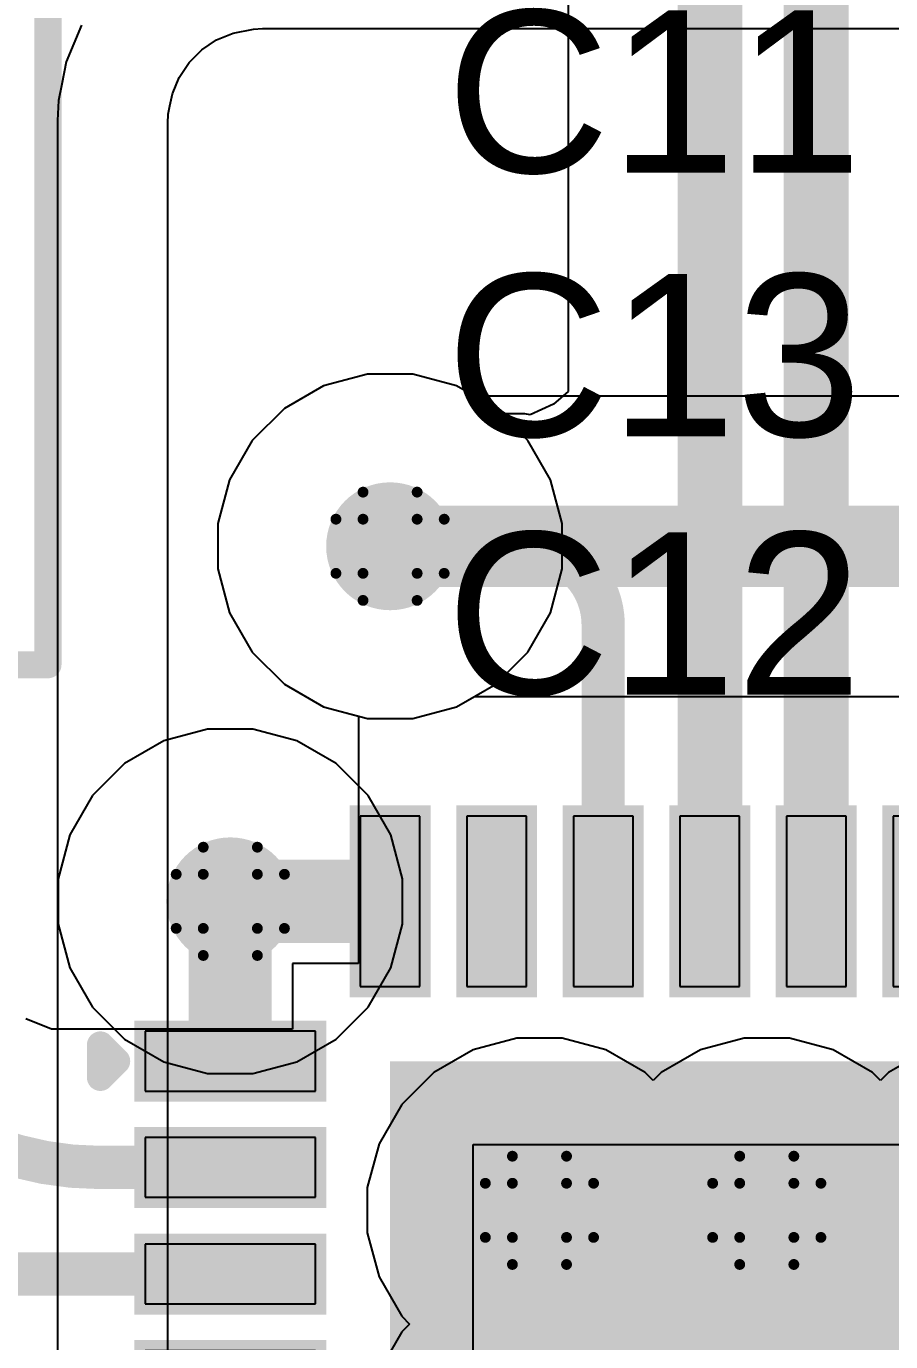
# Model space of a CAD drawing. Header units: inches. Extents: x -18 to 202, y -11 to 119.
# Drawn here: x 35.48 to 39.54, y 22.07 to 28.25 of the extents above; entities that cross this region are included whole.
import ezdxf

# ---------------------------------------------------------------- set-up
doc = ezdxf.new("R2010")
doc.units = ezdxf.units.IN
for name, color, linetype in [('Board Outline', 216, 'Continuous'), ('Bottom Layer', 5, 'Continuous'), ('Drill Drawing', 1, 'Continuous'), ('Ground', 16, 'Continuous'), ('Power', 76, 'Continuous'), ('Top Layer', 1, 'Continuous'), ('Top Overlay', 2, 'Continuous'), ('Top Paste', 8, 'Continuous'), ('Top Solder', 216, 'Continuous'), ('Via Holes', 16, 'Continuous')]:
    doc.layers.add(name, color=color, linetype=linetype)
doc.styles.add('Arial', font='', dxfattribs={"height": 0.2})
doc.styles.get('Arial').set_extended_font_data('Arial')

# ---------------------------------------------------------------- blocks, each defined once
blk = doc.blocks.new('QFN_32_EP_5_5__15')
at = {"layer": 'Top Layer'}
for points in [[(-1.6101, 2.8999), (-1.6101, 2.0999), (-1.8901, 2.0999), (-1.8901, 2.8999)], [(-1.1099, 2.8999), (-1.1099, 2.0999), (-1.3899, 2.0999), (-1.3899, 2.8999)], [(-0.6101, 2.8999), (-0.6101, 2.0999), (-0.8901, 2.0999), (-0.8901, 2.8999)], [(-0.1099, 2.8999), (-0.1099, 2.0999), (-0.3899, 2.0999), (-0.3899, 2.8999)], [(0.3899, 2.8999), (0.3899, 2.0999), (0.1099, 2.0999), (0.1099, 2.8999)], [(0.8901, 2.8999), (0.8901, 2.0999), (0.6101, 2.0999), (0.6101, 2.8999)], [(1.3899, 2.8999), (1.3899, 2.0999), (1.1099, 2.0999), (1.1099, 2.8999)], [(1.8901, 2.8999), (1.8901, 2.0999), (1.6101, 2.0999), (1.6101, 2.8999)], [(-2.0999, 1.8901), (-2.0999, 1.6101), (-2.8999, 1.6101), (-2.8999, 1.8901)], [(2.8999, 1.8885), (2.8999, 1.6085), (2.0999, 1.6085), (2.0999, 1.8885)], [(-1.7, -1.7), (-1.7, 1.7), (1.7, 1.7), (1.7, -1.7)], [(-2.0999, 1.3915), (-2.0999, 1.1115), (-2.8999, 1.1115), (-2.8999, 1.3915)], [(2.8999, 1.3884), (2.8999, 1.1084), (2.0999, 1.1084), (2.0999, 1.3884)], [(-2.0999, 0.8913), (-2.0999, 0.6113), (-2.8999, 0.6113), (-2.8999, 0.8913)], [(2.8999, 0.8885), (2.8999, 0.6085), (2.0999, 0.6085), (2.0999, 0.8885)], [(-2.0999, 0.3915), (-2.0999, 0.1115), (-2.8999, 0.1115), (-2.8999, 0.3915)], [(2.8999, 0.3884), (2.8999, 0.1084), (2.0999, 0.1084), (2.0999, 0.3884)], [(-2.0999, -0.1087), (-2.0999, -0.3887), (-2.8999, -0.3887), (-2.8999, -0.1087)], [(2.8999, -0.1115), (2.8999, -0.3915), (2.0999, -0.3915), (2.0999, -0.1115)], [(-2.0999, -0.6085), (-2.0999, -0.8885), (-2.8999, -0.8885), (-2.8999, -0.6085)], [(2.8999, -0.6116), (2.8999, -0.8916), (2.0999, -0.8916), (2.0999, -0.6116)], [(-2.0999, -1.1087), (-2.0999, -1.3887), (-2.8999, -1.3887), (-2.8999, -1.1087)], [(2.8999, -1.1115), (2.8999, -1.3915), (2.0999, -1.3915), (2.0999, -1.1115)], [(-2.0999, -1.6085), (-2.0999, -1.8885), (-2.8999, -1.8885), (-2.8999, -1.6085)], [(2.8999, -1.6116), (2.8999, -1.8916), (2.0999, -1.8916), (2.0999, -1.6116)], [(-1.608, -2.0999), (-1.608, -2.8999), (-1.888, -2.8999), (-1.888, -2.0999)], [(-1.1079, -2.0999), (-1.1079, -2.8999), (-1.3879, -2.8999), (-1.3879, -2.0999)], [(-0.608, -2.0999), (-0.608, -2.8999), (-0.888, -2.8999), (-0.888, -2.0999)], [(-0.1079, -2.0999), (-0.1079, -2.8999), (-0.3879, -2.8999), (-0.3879, -2.0999)], [(0.392, -2.0999), (0.392, -2.8999), (0.112, -2.8999), (0.112, -2.0999)], [(0.8921, -2.0999), (0.8921, -2.8999), (0.6121, -2.8999), (0.6121, -2.0999)], [(1.392, -2.0999), (1.392, -2.8999), (1.112, -2.8999), (1.112, -2.0999)], [(1.8921, -2.0999), (1.8921, -2.8999), (1.6121, -2.8999), (1.6121, -2.0999)]]:
    blk.add_hatch(color=1, dxfattribs=at).paths.add_polyline_path(points)
at = {"layer": 'Top Solder'}
for points in [[(-1.5601, 2.9499), (-1.5601, 2.0499), (-1.9401, 2.0499), (-1.9401, 2.9499)], [(-1.0599, 2.9499), (-1.0599, 2.0499), (-1.4399, 2.0499), (-1.4399, 2.9499)], [(-0.5601, 2.9499), (-0.5601, 2.0499), (-0.9401, 2.0499), (-0.9401, 2.9499)], [(-0.0599, 2.9499), (-0.0599, 2.0499), (-0.4399, 2.0499), (-0.4399, 2.9499)], [(0.4399, 2.9499), (0.4399, 2.0499), (0.0599, 2.0499), (0.0599, 2.9499)], [(0.9401, 2.9499), (0.9401, 2.0499), (0.5601, 2.0499), (0.5601, 2.9499)], [(1.4399, 2.9499), (1.4399, 2.0499), (1.0599, 2.0499), (1.0599, 2.9499)], [(1.9401, 2.9499), (1.9401, 2.0499), (1.5601, 2.0499), (1.5601, 2.9499)], [(-2.0499, 1.9401), (-2.0499, 1.5601), (-2.9499, 1.5601), (-2.9499, 1.9401)], [(2.9499, 1.9385), (2.9499, 1.5585), (2.0499, 1.5585), (2.0499, 1.9385)], [(-1.75, -1.75), (-1.75, 1.75), (1.75, 1.75), (1.75, -1.75)], [(-2.0499, 1.4415), (-2.0499, 1.0615), (-2.9499, 1.0615), (-2.9499, 1.4415)], [(2.9499, 1.4384), (2.9499, 1.0584), (2.0499, 1.0584), (2.0499, 1.4384)], [(-2.0499, 0.9413), (-2.0499, 0.5613), (-2.9499, 0.5613), (-2.9499, 0.9413)], [(2.9499, 0.9385), (2.9499, 0.5585), (2.0499, 0.5585), (2.0499, 0.9385)], [(-2.0499, 0.4415), (-2.0499, 0.0615), (-2.9499, 0.0615), (-2.9499, 0.4415)], [(2.9499, 0.4384), (2.9499, 0.0584), (2.0499, 0.0584), (2.0499, 0.4384)], [(-2.0499, -0.0587), (-2.0499, -0.4387), (-2.9499, -0.4387), (-2.9499, -0.0587)], [(2.9499, -0.0615), (2.9499, -0.4415), (2.0499, -0.4415), (2.0499, -0.0615)], [(-2.0499, -0.5585), (-2.0499, -0.9385), (-2.9499, -0.9385), (-2.9499, -0.5585)], [(2.9499, -0.5616), (2.9499, -0.9416), (2.0499, -0.9416), (2.0499, -0.5616)], [(-2.0499, -1.0587), (-2.0499, -1.4387), (-2.9499, -1.4387), (-2.9499, -1.0587)], [(2.9499, -1.0615), (2.9499, -1.4415), (2.0499, -1.4415), (2.0499, -1.0615)], [(-2.0499, -1.5585), (-2.0499, -1.9385), (-2.9499, -1.9385), (-2.9499, -1.5585)], [(2.9499, -1.5616), (2.9499, -1.9416), (2.0499, -1.9416), (2.0499, -1.5616)], [(-1.558, -2.0499), (-1.558, -2.9499), (-1.938, -2.9499), (-1.938, -2.0499)], [(-1.0579, -2.0499), (-1.0579, -2.9499), (-1.4379, -2.9499), (-1.4379, -2.0499)], [(-0.558, -2.0499), (-0.558, -2.9499), (-0.938, -2.9499), (-0.938, -2.0499)], [(-0.0579, -2.0499), (-0.0579, -2.9499), (-0.4379, -2.9499), (-0.4379, -2.0499)], [(0.442, -2.0499), (0.442, -2.9499), (0.062, -2.9499), (0.062, -2.0499)], [(0.9421, -2.0499), (0.9421, -2.9499), (0.5621, -2.9499), (0.5621, -2.0499)], [(1.442, -2.0499), (1.442, -2.9499), (1.062, -2.9499), (1.062, -2.0499)], [(1.9421, -2.0499), (1.9421, -2.9499), (1.5621, -2.9499), (1.5621, -2.0499)]]:
    blk.add_hatch(color=216, dxfattribs=at).paths.add_polyline_path(points)
at = {"layer": 'Top Overlay'}
for points in [[(-2.5999, 2.3499, 0.152, 0.152, 0), (-2.35, 2.5998, 0.152, 0.152, 0)], [(-2.35, 2.5998, 0.152, 0.152, 0), (-2.1, 2.5998, 0.152, 0.152, 0)], [(2.0975, 2.5994, 0.152, 0.152, 0), (2.5974, 2.5994, 0.152, 0.152, 0)], [(2.5974, 2.0995, 0.152, 0.152, 0), (2.5974, 2.5994, 0.152, 0.152, 0)], [(-2.5999, 2.1, 0.152, 0.152, 0), (-2.5999, 2.3499, 0.152, 0.152, 0)], [(-3.1095, 1.8263, 0.127, 0.127, 0), (-3.1095, 1.6739, 0.127, 0.127, 0)], [(-3.1095, 1.8263, 0.127, 0.127, 0), (-3.0333, 1.7501, 0.127, 0.127, 0)], [(-3.1095, 1.6739, 0.127, 0.127, 0), (-3.0333, 1.7501, 0.127, 0.127, 0)], [(-2.6024, -2.5981, 0.152, 0.152, 0), (-2.6024, -2.0982, 0.152, 0.152, 0)], [(2.5974, -2.6024, 0.152, 0.152, 0), (2.5974, -2.1025, 0.152, 0.152, 0)], [(-2.6024, -2.5981, 0.152, 0.152, 0), (-2.1025, -2.5981, 0.152, 0.152, 0)], [(2.0975, -2.6024, 0.152, 0.152, 0), (2.5974, -2.6024, 0.152, 0.152, 0)]]:
    blk.add_lwpolyline(points, format="xyseb", dxfattribs=at)
for points in [[(-2.388, 2.5998, 0.076, 0.076, 1), (-2.312, 2.5998, 0.076, 0.076, 1)], [(-2.388, 2.5998, 0.076, 0.076, 1), (-2.312, 2.5998, 0.076, 0.076, 1)], [(-2.138, 2.5998, 0.076, 0.076, 1), (-2.062, 2.5998, 0.076, 0.076, 1)], [(2.0595, 2.5994, 0.076, 0.076, 1), (2.1355, 2.5994, 0.076, 0.076, 1)], [(2.5594, 2.5994, 0.076, 0.076, 1), (2.6354, 2.5994, 0.076, 0.076, 1)], [(2.5594, 2.5994, 0.076, 0.076, 1), (2.6354, 2.5994, 0.076, 0.076, 1)], [(-2.6379, 2.3499, 0.076, 0.076, 1), (-2.5619, 2.3499, 0.076, 0.076, 1)], [(-2.6379, 2.3499, 0.076, 0.076, 1), (-2.5619, 2.3499, 0.076, 0.076, 1)], [(-2.6379, 2.1, 0.076, 0.076, 1), (-2.5619, 2.1, 0.076, 0.076, 1)], [(2.5594, 2.0995, 0.076, 0.076, 1), (2.6354, 2.0995, 0.076, 0.076, 1)], [(-3.1412, 1.8263, 0.0635, 0.0635, 1), (-3.0777, 1.8263, 0.0635, 0.0635, 1)], [(-3.1412, 1.8263, 0.0635, 0.0635, 1), (-3.0777, 1.8263, 0.0635, 0.0635, 1)], [(-3.065, 1.7501, 0.0635, 0.0635, 1), (-3.0015, 1.7501, 0.0635, 0.0635, 1)], [(-3.065, 1.7501, 0.0635, 0.0635, 1), (-3.0015, 1.7501, 0.0635, 0.0635, 1)], [(-3.1412, 1.6739, 0.0635, 0.0635, 1), (-3.0777, 1.6739, 0.0635, 0.0635, 1)], [(-3.1412, 1.6739, 0.0635, 0.0635, 1), (-3.0777, 1.6739, 0.0635, 0.0635, 1)], [(-2.6404, -2.0982, 0.076, 0.076, 1), (-2.5644, -2.0982, 0.076, 0.076, 1)], [(2.5594, -2.1025, 0.076, 0.076, 1), (2.6354, -2.1025, 0.076, 0.076, 1)], [(-2.6404, -2.5981, 0.076, 0.076, 1), (-2.5644, -2.5981, 0.076, 0.076, 1)], [(-2.6404, -2.5981, 0.076, 0.076, 1), (-2.5644, -2.5981, 0.076, 0.076, 1)], [(-2.1405, -2.5981, 0.076, 0.076, 1), (-2.0645, -2.5981, 0.076, 0.076, 1)], [(2.0595, -2.6024, 0.076, 0.076, 1), (2.1355, -2.6024, 0.076, 0.076, 1)], [(2.5594, -2.6024, 0.076, 0.076, 1), (2.6354, -2.6024, 0.076, 0.076, 1)], [(2.5594, -2.6024, 0.076, 0.076, 1), (2.6354, -2.6024, 0.076, 0.076, 1)]]:
    blk.add_lwpolyline(points, format="xyseb", close=True, dxfattribs=at)
at = {"layer": 'Top Paste'}
for p, q in [((-1.8901, 2.8999), (-1.8901, 2.0999)), ((-1.6101, 2.8999), (-1.8901, 2.8999)), ((-1.6101, 2.0999), (-1.6101, 2.8999)), ((-1.3899, 2.8999), (-1.3899, 2.0999)), ((-1.1099, 2.8999), (-1.3899, 2.8999)), ((-1.1099, 2.0999), (-1.1099, 2.8999)), ((-0.8901, 2.8999), (-0.8901, 2.0999)), ((-0.6101, 2.8999), (-0.8901, 2.8999)), ((-0.6101, 2.0999), (-0.6101, 2.8999)), ((-0.3899, 2.8999), (-0.3899, 2.0999)), ((-0.1099, 2.8999), (-0.3899, 2.8999)), ((-0.1099, 2.0999), (-0.1099, 2.8999)), ((0.1099, 2.8999), (0.1099, 2.0999)), ((0.3899, 2.8999), (0.1099, 2.8999)), ((0.3899, 2.0999), (0.3899, 2.8999)), ((0.6101, 2.8999), (0.6101, 2.0999)), ((0.8901, 2.8999), (0.6101, 2.8999)), ((0.8901, 2.0999), (0.8901, 2.8999)), ((1.1099, 2.8999), (1.1099, 2.0999)), ((1.3899, 2.8999), (1.1099, 2.8999)), ((1.3899, 2.0999), (1.3899, 2.8999)), ((1.6101, 2.8999), (1.6101, 2.0999)), ((1.8901, 2.8999), (1.6101, 2.8999)), ((1.8901, 2.0999), (1.8901, 2.8999)), ((-1.8901, 2.0999), (-1.6101, 2.0999)), ((-1.3899, 2.0999), (-1.1099, 2.0999)), ((-0.8901, 2.0999), (-0.6101, 2.0999)), ((-0.3899, 2.0999), (-0.1099, 2.0999)), ((0.1099, 2.0999), (0.3899, 2.0999)), ((0.6101, 2.0999), (0.8901, 2.0999)), ((1.1099, 2.0999), (1.3899, 2.0999)), ((1.6101, 2.0999), (1.8901, 2.0999)), ((-2.8999, 1.8901), (-2.8999, 1.6101)), ((-2.0999, 1.8901), (-2.8999, 1.8901)), ((-2.0999, 1.6101), (-2.0999, 1.8901)), ((2.8999, 1.8885), (2.0999, 1.8885)), ((2.0999, 1.8885), (2.0999, 1.6085)), ((2.8999, 1.6085), (2.8999, 1.8885)), ((-2.8999, 1.6101), (-2.0999, 1.6101)), ((2.0999, 1.6085), (2.8999, 1.6085)), ((-2.8999, 1.3915), (-2.8999, 1.1115)), ((-2.0999, 1.3915), (-2.8999, 1.3915)), ((-2.0999, 1.1115), (-2.0999, 1.3915)), ((-1.36, -1.36), (-1.36, 1.3599)), ((-1.36, 1.3599), (1.36, 1.3599)), ((1.36, 1.3599), (1.36, -1.36)), ((2.8999, 1.3884), (2.0999, 1.3884)), ((2.0999, 1.3884), (2.0999, 1.1084)), ((2.8999, 1.1084), (2.8999, 1.3884)), ((-2.8999, 1.1115), (-2.0999, 1.1115)), ((2.0999, 1.1084), (2.8999, 1.1084)), ((-2.8999, 0.8913), (-2.8999, 0.6113)), ((-2.0999, 0.8913), (-2.8999, 0.8913)), ((-2.0999, 0.6113), (-2.0999, 0.8913)), ((2.0999, 0.8885), (2.0999, 0.6085)), ((2.8999, 0.8885), (2.0999, 0.8885)), ((2.8999, 0.6085), (2.8999, 0.8885)), ((-2.8999, 0.6113), (-2.0999, 0.6113)), ((2.0999, 0.6085), (2.8999, 0.6085)), ((-2.8999, 0.3915), (-2.8999, 0.1115)), ((-2.0999, 0.3915), (-2.8999, 0.3915)), ((-2.0999, 0.1115), (-2.0999, 0.3915)), ((2.0999, 0.3884), (2.0999, 0.1084)), ((2.8999, 0.3884), (2.0999, 0.3884)), ((2.8999, 0.1084), (2.8999, 0.3884)), ((-2.8999, 0.1115), (-2.0999, 0.1115)), ((2.0999, 0.1084), (2.8999, 0.1084)), ((-2.8999, -0.1087), (-2.8999, -0.3887)), ((-2.0999, -0.1087), (-2.8999, -0.1087)), ((-2.0999, -0.3887), (-2.0999, -0.1087)), ((2.0999, -0.1115), (2.0999, -0.3915)), ((2.8999, -0.1115), (2.0999, -0.1115)), ((2.8999, -0.3915), (2.8999, -0.1115)), ((-2.8999, -0.3887), (-2.0999, -0.3887)), ((2.0999, -0.3915), (2.8999, -0.3915)), ((-2.8999, -0.6085), (-2.8999, -0.8885)), ((-2.0999, -0.6085), (-2.8999, -0.6085)), ((-2.0999, -0.8885), (-2.0999, -0.6085)), ((2.0999, -0.6116), (2.0999, -0.8916)), ((2.8999, -0.6116), (2.0999, -0.6116)), ((2.8999, -0.8916), (2.8999, -0.6116)), ((-2.8999, -0.8885), (-2.0999, -0.8885)), ((2.0999, -0.8916), (2.8999, -0.8916)), ((-2.0999, -1.1087), (-2.8999, -1.1087)), ((-2.8999, -1.1087), (-2.8999, -1.3887)), ((-2.0999, -1.3887), (-2.0999, -1.1087)), ((2.0999, -1.1115), (2.0999, -1.3915)), ((2.8999, -1.1115), (2.0999, -1.1115)), ((2.8999, -1.3915), (2.8999, -1.1115)), ((-2.8999, -1.3887), (-2.0999, -1.3887)), ((1.36, -1.36), (-1.36, -1.36)), ((2.0999, -1.3915), (2.8999, -1.3915)), ((-2.0999, -1.6085), (-2.8999, -1.6085)), ((-2.8999, -1.6085), (-2.8999, -1.8885)), ((-2.0999, -1.8885), (-2.0999, -1.6085)), ((2.0999, -1.6116), (2.0999, -1.8916)), ((2.8999, -1.6116), (2.0999, -1.6116)), ((2.8999, -1.8916), (2.8999, -1.6116)), ((-2.8999, -1.8885), (-2.0999, -1.8885)), ((2.0999, -1.8916), (2.8999, -1.8916)), ((-1.608, -2.0999), (-1.888, -2.0999)), ((-1.888, -2.0999), (-1.888, -2.8999)), ((-1.608, -2.8999), (-1.608, -2.0999)), ((-1.1079, -2.0999), (-1.3879, -2.0999)), ((-1.3879, -2.0999), (-1.3879, -2.8999)), ((-1.1079, -2.8999), (-1.1079, -2.0999)), ((-0.608, -2.0999), (-0.888, -2.0999)), ((-0.888, -2.0999), (-0.888, -2.8999)), ((-0.608, -2.8999), (-0.608, -2.0999)), ((-0.1079, -2.0999), (-0.3879, -2.0999)), ((-0.3879, -2.0999), (-0.3879, -2.8999)), ((-0.1079, -2.8999), (-0.1079, -2.0999)), ((0.392, -2.0999), (0.112, -2.0999)), ((0.112, -2.0999), (0.112, -2.8999)), ((0.392, -2.8999), (0.392, -2.0999)), ((0.8921, -2.0999), (0.6121, -2.0999)), ((0.6121, -2.0999), (0.6121, -2.8999)), ((0.8921, -2.8999), (0.8921, -2.0999)), ((1.392, -2.0999), (1.112, -2.0999)), ((1.112, -2.0999), (1.112, -2.8999)), ((1.392, -2.8999), (1.392, -2.0999)), ((1.8921, -2.0999), (1.6121, -2.0999)), ((1.6121, -2.0999), (1.6121, -2.8999)), ((1.8921, -2.8999), (1.8921, -2.0999)), ((-1.888, -2.8999), (-1.608, -2.8999)), ((-1.3879, -2.8999), (-1.1079, -2.8999)), ((-0.888, -2.8999), (-0.608, -2.8999)), ((-0.3879, -2.8999), (-0.1079, -2.8999)), ((0.112, -2.8999), (0.392, -2.8999)), ((0.6121, -2.8999), (0.8921, -2.8999)), ((1.112, -2.8999), (1.392, -2.8999)), ((1.6121, -2.8999), (1.8921, -2.8999))]:
    blk.add_line(p, q, dxfattribs=at)

msp = doc.modelspace()

# ---------------------------------------------------------------- hatches: boundary and pattern name
at = {"layer": 'Bottom Layer'}
h = msp.add_hatch(color=5, dxfattribs=at)
edge = h.paths.add_edge_path()
edge.add_arc((37.1881, 25.8064), 0.3, 0, 360)
h = msp.add_hatch(color=5, dxfattribs=at)
edge = h.paths.add_edge_path()
edge.add_arc((36.4383, 24.1407), 0.3, 0, 360)
h = msp.add_hatch(color=5, dxfattribs=at)
edge = h.paths.add_edge_path()
edge.add_arc((37.8891, 22.6911), 0.3, 0, 360)
h = msp.add_hatch(color=5, dxfattribs=at)
edge = h.paths.add_edge_path()
edge.add_arc((38.9559, 22.6911), 0.3, 0, 360)
at = {"layer": 'Ground'}
h = msp.add_hatch(color=16, dxfattribs=at)
edge = h.paths.add_edge_path()
edge.add_arc((37.1881, 25.8064), 0.3, 0, 360)
h = msp.add_hatch(color=16, dxfattribs=at)
edge = h.paths.add_edge_path()
edge.add_arc((36.4383, 24.1407), 0.3, 0, 360)
h = msp.add_hatch(color=16, dxfattribs=at)
edge = h.paths.add_edge_path()
edge.add_arc((37.8891, 22.6911), 0.3, 0, 360)
h = msp.add_hatch(color=16, dxfattribs=at)
edge = h.paths.add_edge_path()
edge.add_arc((38.9559, 22.6911), 0.3, 0, 360)
at = {"layer": 'Power'}
h = msp.add_hatch(color=76, dxfattribs=at)
edge = h.paths.add_edge_path()
edge.add_arc((37.1881, 25.8064), 0.3, 0, 360)
h = msp.add_hatch(color=76, dxfattribs=at)
edge = h.paths.add_edge_path()
edge.add_arc((36.4383, 24.1407), 0.3, 0, 360)
h = msp.add_hatch(color=76, dxfattribs=at)
edge = h.paths.add_edge_path()
edge.add_arc((37.8891, 22.6911), 0.3, 0, 360)
h = msp.add_hatch(color=76, dxfattribs=at)
edge = h.paths.add_edge_path()
edge.add_arc((38.9559, 22.6911), 0.3, 0, 360)
at = {"layer": 'Top Layer'}
h = msp.add_hatch(color=1, dxfattribs=at)
edge = h.paths.add_edge_path()
edge.add_arc((37.1881, 25.8064), 0.3, 0, 360)
h = msp.add_hatch(color=1, dxfattribs=at)
edge = h.paths.add_edge_path()
edge.add_arc((36.4383, 24.1407), 0.3, 0, 360)
h = msp.add_hatch(color=1, dxfattribs=at)
edge = h.paths.add_edge_path()
edge.add_arc((37.8891, 22.6911), 0.3, 0, 360)
h = msp.add_hatch(color=1, dxfattribs=at)
edge = h.paths.add_edge_path()
edge.add_arc((38.9559, 22.6911), 0.3, 0, 360)
at = {"layer": 'Via Holes'}
h = msp.add_hatch(color=7, dxfattribs=at)
edge = h.paths.add_edge_path()
edge.add_arc((37.1881, 25.8064), 0.15, 0, 360)
h = msp.add_hatch(color=7, dxfattribs=at)
edge = h.paths.add_edge_path()
edge.add_arc((36.4383, 24.1407), 0.15, 0, 360)
h = msp.add_hatch(color=7, dxfattribs=at)
edge = h.paths.add_edge_path()
edge.add_arc((37.8891, 22.6911), 0.15, 0, 360)
h = msp.add_hatch(color=7, dxfattribs=at)
edge = h.paths.add_edge_path()
edge.add_arc((38.9559, 22.6911), 0.15, 0, 360)

# ---------------------------------------------------------------- linework, layer by layer
at = {"layer": 'Board Outline'}
msp.add_lwpolyline([(44.2299, 62.3099, 0.254, 0.254, -3.535496), (7.5647, 62.2891, 0.254, 0.254, 0)], format="xyseb", dxfattribs=at)
at = {"layer": 'Bottom Layer'}
for p, q in [((37.0818, 26.6144), (36.8763, 26.5593)), ((37.2945, 26.6144), (37.0818, 26.6144)), ((37.5, 26.5593), (37.2945, 26.6144)), ((36.8763, 26.5593), (36.692, 26.453)), ((37.6843, 26.453), (37.5, 26.5593)), ((36.692, 26.453), (36.5416, 26.3025)), ((37.8347, 26.3025), (37.6843, 26.453)), ((36.5416, 26.3025), (36.4352, 26.1183)), ((37.9411, 26.1183), (37.8347, 26.3025)), ((36.4352, 26.1183), (36.3801, 25.9128)), ((37.9961, 25.9128), (37.9411, 26.1183)), ((36.3801, 25.9128), (36.3801, 25.7)), ((37.9961, 25.7), (37.9961, 25.9128)), ((36.3801, 25.7), (36.4352, 25.4945)), ((37.9411, 25.4945), (37.9961, 25.7)), ((36.4352, 25.4945), (36.5416, 25.3103)), ((37.8347, 25.3103), (37.9411, 25.4945)), ((36.5416, 25.3103), (36.692, 25.1598)), ((37.6843, 25.1598), (37.8347, 25.3103)), ((36.692, 25.1598), (36.8763, 25.0535)), ((37.5, 25.0535), (37.6843, 25.1598)), ((36.8763, 25.0535), (37.0818, 24.9984)), ((37.0818, 24.9984), (37.2945, 24.9984)), ((37.2945, 24.9984), (37.5, 25.0535)), ((36.332, 24.9487), (36.1265, 24.8936)), ((36.5447, 24.9487), (36.332, 24.9487)), ((36.7502, 24.8936), (36.5447, 24.9487)), ((36.1265, 24.8936), (35.9422, 24.7872)), ((36.9345, 24.7872), (36.7502, 24.8936)), ((35.9422, 24.7872), (35.7918, 24.6368)), ((37.0849, 24.6368), (36.9345, 24.7872)), ((35.7918, 24.6368), (35.6854, 24.4525)), ((37.1913, 24.4525), (37.0849, 24.6368)), ((35.6854, 24.4525), (35.6303, 24.247)), ((37.2463, 24.247), (37.1913, 24.4525)), ((35.6303, 24.247), (35.6303, 24.0343)), ((37.2463, 24.0343), (37.2463, 24.247)), ((35.6303, 24.0343), (35.6854, 23.8288)), ((37.1913, 23.8288), (37.2463, 24.0343)), ((35.6854, 23.8288), (35.7918, 23.6445)), ((37.0849, 23.6445), (37.1913, 23.8288)), ((35.7918, 23.6445), (35.9422, 23.4941)), ((36.9345, 23.4941), (37.0849, 23.6445)), ((35.9422, 23.4941), (36.1265, 23.3877)), ((36.7502, 23.3877), (36.9345, 23.4941)), ((36.1265, 23.3877), (36.332, 23.3327)), ((36.5447, 23.3327), (36.7502, 23.3877)), ((36.332, 23.3327), (36.5447, 23.3327))]:
    msp.add_line(p, q, dxfattribs=at)
at = {"layer": 'Drill Drawing'}
for points in [[(37.0611, 25.9334, 0.0508, 0.0508, 0), (37.0611, 26.0604, 0.0508, 0.0508, 0)], [(37.0611, 26.0604, 0.0508, 0.0508, 0), (37.3151, 26.0604, 0.0508, 0.0508, 0)], [(37.3151, 25.9334, 0.0508, 0.0508, 0), (37.3151, 26.0604, 0.0508, 0.0508, 0)], [(36.9341, 25.6794, 0.0508, 0.0508, 0), (36.9341, 25.9334, 0.0508, 0.0508, 0)], [(36.9341, 25.9334, 0.0508, 0.0508, 0), (37.0611, 25.9334, 0.0508, 0.0508, 0)], [(37.3151, 25.9334, 0.0508, 0.0508, 0), (37.4421, 25.9334, 0.0508, 0.0508, 0)], [(37.4421, 25.6794, 0.0508, 0.0508, 0), (37.4421, 25.9334, 0.0508, 0.0508, 0)], [(36.9341, 25.6794, 0.0508, 0.0508, 0), (37.0611, 25.6794, 0.0508, 0.0508, 0)], [(37.0611, 25.5524, 0.0508, 0.0508, 0), (37.0611, 25.6794, 0.0508, 0.0508, 0)], [(37.3151, 25.6794, 0.0508, 0.0508, 0), (37.4421, 25.6794, 0.0508, 0.0508, 0)], [(37.3151, 25.5524, 0.0508, 0.0508, 0), (37.3151, 25.6794, 0.0508, 0.0508, 0)], [(37.0611, 25.5524, 0.0508, 0.0508, 0), (37.3151, 25.5524, 0.0508, 0.0508, 0)], [(36.3113, 24.2677, 0.0508, 0.0508, 0), (36.3113, 24.3947, 0.0508, 0.0508, 0)], [(36.3113, 24.3947, 0.0508, 0.0508, 0), (36.5653, 24.3947, 0.0508, 0.0508, 0)], [(36.5653, 24.2677, 0.0508, 0.0508, 0), (36.5653, 24.3947, 0.0508, 0.0508, 0)], [(36.1843, 24.0137, 0.0508, 0.0508, 0), (36.1843, 24.2677, 0.0508, 0.0508, 0)], [(36.1843, 24.2677, 0.0508, 0.0508, 0), (36.3113, 24.2677, 0.0508, 0.0508, 0)], [(36.5653, 24.2677, 0.0508, 0.0508, 0), (36.6923, 24.2677, 0.0508, 0.0508, 0)], [(36.6923, 24.0137, 0.0508, 0.0508, 0), (36.6923, 24.2677, 0.0508, 0.0508, 0)], [(36.1843, 24.0137, 0.0508, 0.0508, 0), (36.3113, 24.0137, 0.0508, 0.0508, 0)], [(36.3113, 23.8867, 0.0508, 0.0508, 0), (36.3113, 24.0137, 0.0508, 0.0508, 0)], [(36.5653, 24.0137, 0.0508, 0.0508, 0), (36.6923, 24.0137, 0.0508, 0.0508, 0)], [(36.5653, 23.8867, 0.0508, 0.0508, 0), (36.5653, 24.0137, 0.0508, 0.0508, 0)], [(36.3113, 23.8867, 0.0508, 0.0508, 0), (36.5653, 23.8867, 0.0508, 0.0508, 0)], [(37.7621, 22.8181, 0.0508, 0.0508, 0), (37.7621, 22.9451, 0.0508, 0.0508, 0)], [(37.7621, 22.9451, 0.0508, 0.0508, 0), (38.0161, 22.9451, 0.0508, 0.0508, 0)], [(38.0161, 22.8181, 0.0508, 0.0508, 0), (38.0161, 22.9451, 0.0508, 0.0508, 0)], [(38.8289, 22.8181, 0.0508, 0.0508, 0), (38.8289, 22.9451, 0.0508, 0.0508, 0)], [(38.8289, 22.9451, 0.0508, 0.0508, 0), (39.0829, 22.9451, 0.0508, 0.0508, 0)], [(39.0829, 22.8181, 0.0508, 0.0508, 0), (39.0829, 22.9451, 0.0508, 0.0508, 0)], [(37.6351, 22.5641, 0.0508, 0.0508, 0), (37.6351, 22.8181, 0.0508, 0.0508, 0)], [(37.6351, 22.8181, 0.0508, 0.0508, 0), (37.7621, 22.8181, 0.0508, 0.0508, 0)], [(38.0161, 22.8181, 0.0508, 0.0508, 0), (38.1431, 22.8181, 0.0508, 0.0508, 0)], [(38.1431, 22.5641, 0.0508, 0.0508, 0), (38.1431, 22.8181, 0.0508, 0.0508, 0)], [(38.7019, 22.5641, 0.0508, 0.0508, 0), (38.7019, 22.8181, 0.0508, 0.0508, 0)], [(38.7019, 22.8181, 0.0508, 0.0508, 0), (38.8289, 22.8181, 0.0508, 0.0508, 0)], [(39.0829, 22.8181, 0.0508, 0.0508, 0), (39.2099, 22.8181, 0.0508, 0.0508, 0)], [(39.2099, 22.5641, 0.0508, 0.0508, 0), (39.2099, 22.8181, 0.0508, 0.0508, 0)], [(37.6351, 22.5641, 0.0508, 0.0508, 0), (37.7621, 22.5641, 0.0508, 0.0508, 0)], [(37.7621, 22.4371, 0.0508, 0.0508, 0), (37.7621, 22.5641, 0.0508, 0.0508, 0)], [(38.0161, 22.5641, 0.0508, 0.0508, 0), (38.1431, 22.5641, 0.0508, 0.0508, 0)], [(38.0161, 22.4371, 0.0508, 0.0508, 0), (38.0161, 22.5641, 0.0508, 0.0508, 0)], [(38.7019, 22.5641, 0.0508, 0.0508, 0), (38.8289, 22.5641, 0.0508, 0.0508, 0)], [(38.8289, 22.4371, 0.0508, 0.0508, 0), (38.8289, 22.5641, 0.0508, 0.0508, 0)], [(39.0829, 22.5641, 0.0508, 0.0508, 0), (39.2099, 22.5641, 0.0508, 0.0508, 0)], [(39.0829, 22.4371, 0.0508, 0.0508, 0), (39.0829, 22.5641, 0.0508, 0.0508, 0)], [(37.7621, 22.4371, 0.0508, 0.0508, 0), (38.0161, 22.4371, 0.0508, 0.0508, 0)], [(38.8289, 22.4371, 0.0508, 0.0508, 0), (39.0829, 22.4371, 0.0508, 0.0508, 0)]]:
    msp.add_lwpolyline(points, format="xyseb", dxfattribs=at)
for points in [[(37.0484, 26.0604, 0.0254, 0.0254, 1), (37.0738, 26.0604, 0.0254, 0.0254, 1)], [(37.0484, 26.0604, 0.0254, 0.0254, 1), (37.0738, 26.0604, 0.0254, 0.0254, 1)], [(37.3024, 26.0604, 0.0254, 0.0254, 1), (37.3278, 26.0604, 0.0254, 0.0254, 1)], [(37.3024, 26.0604, 0.0254, 0.0254, 1), (37.3278, 26.0604, 0.0254, 0.0254, 1)], [(36.9214, 25.9334, 0.0254, 0.0254, 1), (36.9468, 25.9334, 0.0254, 0.0254, 1)], [(36.9214, 25.9334, 0.0254, 0.0254, 1), (36.9468, 25.9334, 0.0254, 0.0254, 1)], [(37.0484, 25.9334, 0.0254, 0.0254, 1), (37.0738, 25.9334, 0.0254, 0.0254, 1)], [(37.0484, 25.9334, 0.0254, 0.0254, 1), (37.0738, 25.9334, 0.0254, 0.0254, 1)], [(37.3024, 25.9334, 0.0254, 0.0254, 1), (37.3278, 25.9334, 0.0254, 0.0254, 1)], [(37.3024, 25.9334, 0.0254, 0.0254, 1), (37.3278, 25.9334, 0.0254, 0.0254, 1)], [(37.4294, 25.9334, 0.0254, 0.0254, 1), (37.4548, 25.9334, 0.0254, 0.0254, 1)], [(37.4294, 25.9334, 0.0254, 0.0254, 1), (37.4548, 25.9334, 0.0254, 0.0254, 1)], [(36.9214, 25.6794, 0.0254, 0.0254, 1), (36.9468, 25.6794, 0.0254, 0.0254, 1)], [(36.9214, 25.6794, 0.0254, 0.0254, 1), (36.9468, 25.6794, 0.0254, 0.0254, 1)], [(37.0484, 25.6794, 0.0254, 0.0254, 1), (37.0738, 25.6794, 0.0254, 0.0254, 1)], [(37.0484, 25.6794, 0.0254, 0.0254, 1), (37.0738, 25.6794, 0.0254, 0.0254, 1)], [(37.3024, 25.6794, 0.0254, 0.0254, 1), (37.3278, 25.6794, 0.0254, 0.0254, 1)], [(37.3024, 25.6794, 0.0254, 0.0254, 1), (37.3278, 25.6794, 0.0254, 0.0254, 1)], [(37.4294, 25.6794, 0.0254, 0.0254, 1), (37.4548, 25.6794, 0.0254, 0.0254, 1)], [(37.4294, 25.6794, 0.0254, 0.0254, 1), (37.4548, 25.6794, 0.0254, 0.0254, 1)], [(37.0484, 25.5524, 0.0254, 0.0254, 1), (37.0738, 25.5524, 0.0254, 0.0254, 1)], [(37.0484, 25.5524, 0.0254, 0.0254, 1), (37.0738, 25.5524, 0.0254, 0.0254, 1)], [(37.3024, 25.5524, 0.0254, 0.0254, 1), (37.3278, 25.5524, 0.0254, 0.0254, 1)], [(37.3024, 25.5524, 0.0254, 0.0254, 1), (37.3278, 25.5524, 0.0254, 0.0254, 1)], [(36.2986, 24.3947, 0.0254, 0.0254, 1), (36.324, 24.3947, 0.0254, 0.0254, 1)], [(36.2986, 24.3947, 0.0254, 0.0254, 1), (36.324, 24.3947, 0.0254, 0.0254, 1)], [(36.5526, 24.3947, 0.0254, 0.0254, 1), (36.578, 24.3947, 0.0254, 0.0254, 1)], [(36.5526, 24.3947, 0.0254, 0.0254, 1), (36.578, 24.3947, 0.0254, 0.0254, 1)], [(36.1716, 24.2677, 0.0254, 0.0254, 1), (36.197, 24.2677, 0.0254, 0.0254, 1)], [(36.1716, 24.2677, 0.0254, 0.0254, 1), (36.197, 24.2677, 0.0254, 0.0254, 1)], [(36.2986, 24.2677, 0.0254, 0.0254, 1), (36.324, 24.2677, 0.0254, 0.0254, 1)], [(36.2986, 24.2677, 0.0254, 0.0254, 1), (36.324, 24.2677, 0.0254, 0.0254, 1)], [(36.5526, 24.2677, 0.0254, 0.0254, 1), (36.578, 24.2677, 0.0254, 0.0254, 1)], [(36.5526, 24.2677, 0.0254, 0.0254, 1), (36.578, 24.2677, 0.0254, 0.0254, 1)], [(36.6796, 24.2677, 0.0254, 0.0254, 1), (36.705, 24.2677, 0.0254, 0.0254, 1)], [(36.6796, 24.2677, 0.0254, 0.0254, 1), (36.705, 24.2677, 0.0254, 0.0254, 1)], [(36.1716, 24.0137, 0.0254, 0.0254, 1), (36.197, 24.0137, 0.0254, 0.0254, 1)], [(36.1716, 24.0137, 0.0254, 0.0254, 1), (36.197, 24.0137, 0.0254, 0.0254, 1)], [(36.2986, 24.0137, 0.0254, 0.0254, 1), (36.324, 24.0137, 0.0254, 0.0254, 1)], [(36.2986, 24.0137, 0.0254, 0.0254, 1), (36.324, 24.0137, 0.0254, 0.0254, 1)], [(36.5526, 24.0137, 0.0254, 0.0254, 1), (36.578, 24.0137, 0.0254, 0.0254, 1)], [(36.5526, 24.0137, 0.0254, 0.0254, 1), (36.578, 24.0137, 0.0254, 0.0254, 1)], [(36.6796, 24.0137, 0.0254, 0.0254, 1), (36.705, 24.0137, 0.0254, 0.0254, 1)], [(36.6796, 24.0137, 0.0254, 0.0254, 1), (36.705, 24.0137, 0.0254, 0.0254, 1)], [(36.2986, 23.8867, 0.0254, 0.0254, 1), (36.324, 23.8867, 0.0254, 0.0254, 1)], [(36.2986, 23.8867, 0.0254, 0.0254, 1), (36.324, 23.8867, 0.0254, 0.0254, 1)], [(36.5526, 23.8867, 0.0254, 0.0254, 1), (36.578, 23.8867, 0.0254, 0.0254, 1)], [(36.5526, 23.8867, 0.0254, 0.0254, 1), (36.578, 23.8867, 0.0254, 0.0254, 1)], [(37.7494, 22.9451, 0.0254, 0.0254, 1), (37.7748, 22.9451, 0.0254, 0.0254, 1)], [(37.7494, 22.9451, 0.0254, 0.0254, 1), (37.7748, 22.9451, 0.0254, 0.0254, 1)], [(38.0034, 22.9451, 0.0254, 0.0254, 1), (38.0288, 22.9451, 0.0254, 0.0254, 1)], [(38.0034, 22.9451, 0.0254, 0.0254, 1), (38.0288, 22.9451, 0.0254, 0.0254, 1)], [(38.8162, 22.9451, 0.0254, 0.0254, 1), (38.8416, 22.9451, 0.0254, 0.0254, 1)], [(38.8162, 22.9451, 0.0254, 0.0254, 1), (38.8416, 22.9451, 0.0254, 0.0254, 1)], [(39.0702, 22.9451, 0.0254, 0.0254, 1), (39.0956, 22.9451, 0.0254, 0.0254, 1)], [(39.0702, 22.9451, 0.0254, 0.0254, 1), (39.0956, 22.9451, 0.0254, 0.0254, 1)], [(37.6224, 22.8181, 0.0254, 0.0254, 1), (37.6478, 22.8181, 0.0254, 0.0254, 1)], [(37.6224, 22.8181, 0.0254, 0.0254, 1), (37.6478, 22.8181, 0.0254, 0.0254, 1)], [(37.7494, 22.8181, 0.0254, 0.0254, 1), (37.7748, 22.8181, 0.0254, 0.0254, 1)], [(37.7494, 22.8181, 0.0254, 0.0254, 1), (37.7748, 22.8181, 0.0254, 0.0254, 1)], [(38.0034, 22.8181, 0.0254, 0.0254, 1), (38.0288, 22.8181, 0.0254, 0.0254, 1)], [(38.0034, 22.8181, 0.0254, 0.0254, 1), (38.0288, 22.8181, 0.0254, 0.0254, 1)], [(38.1304, 22.8181, 0.0254, 0.0254, 1), (38.1558, 22.8181, 0.0254, 0.0254, 1)], [(38.1304, 22.8181, 0.0254, 0.0254, 1), (38.1558, 22.8181, 0.0254, 0.0254, 1)], [(38.6892, 22.8181, 0.0254, 0.0254, 1), (38.7146, 22.8181, 0.0254, 0.0254, 1)], [(38.6892, 22.8181, 0.0254, 0.0254, 1), (38.7146, 22.8181, 0.0254, 0.0254, 1)], [(38.8162, 22.8181, 0.0254, 0.0254, 1), (38.8416, 22.8181, 0.0254, 0.0254, 1)], [(38.8162, 22.8181, 0.0254, 0.0254, 1), (38.8416, 22.8181, 0.0254, 0.0254, 1)], [(39.0702, 22.8181, 0.0254, 0.0254, 1), (39.0956, 22.8181, 0.0254, 0.0254, 1)], [(39.0702, 22.8181, 0.0254, 0.0254, 1), (39.0956, 22.8181, 0.0254, 0.0254, 1)], [(39.1972, 22.8181, 0.0254, 0.0254, 1), (39.2226, 22.8181, 0.0254, 0.0254, 1)], [(39.1972, 22.8181, 0.0254, 0.0254, 1), (39.2226, 22.8181, 0.0254, 0.0254, 1)], [(37.6224, 22.5641, 0.0254, 0.0254, 1), (37.6478, 22.5641, 0.0254, 0.0254, 1)], [(37.6224, 22.5641, 0.0254, 0.0254, 1), (37.6478, 22.5641, 0.0254, 0.0254, 1)], [(37.7494, 22.5641, 0.0254, 0.0254, 1), (37.7748, 22.5641, 0.0254, 0.0254, 1)], [(37.7494, 22.5641, 0.0254, 0.0254, 1), (37.7748, 22.5641, 0.0254, 0.0254, 1)], [(38.0034, 22.5641, 0.0254, 0.0254, 1), (38.0288, 22.5641, 0.0254, 0.0254, 1)], [(38.0034, 22.5641, 0.0254, 0.0254, 1), (38.0288, 22.5641, 0.0254, 0.0254, 1)], [(38.1304, 22.5641, 0.0254, 0.0254, 1), (38.1558, 22.5641, 0.0254, 0.0254, 1)], [(38.1304, 22.5641, 0.0254, 0.0254, 1), (38.1558, 22.5641, 0.0254, 0.0254, 1)], [(38.6892, 22.5641, 0.0254, 0.0254, 1), (38.7146, 22.5641, 0.0254, 0.0254, 1)], [(38.6892, 22.5641, 0.0254, 0.0254, 1), (38.7146, 22.5641, 0.0254, 0.0254, 1)], [(38.8162, 22.5641, 0.0254, 0.0254, 1), (38.8416, 22.5641, 0.0254, 0.0254, 1)], [(38.8162, 22.5641, 0.0254, 0.0254, 1), (38.8416, 22.5641, 0.0254, 0.0254, 1)], [(39.0702, 22.5641, 0.0254, 0.0254, 1), (39.0956, 22.5641, 0.0254, 0.0254, 1)], [(39.0702, 22.5641, 0.0254, 0.0254, 1), (39.0956, 22.5641, 0.0254, 0.0254, 1)], [(39.1972, 22.5641, 0.0254, 0.0254, 1), (39.2226, 22.5641, 0.0254, 0.0254, 1)], [(39.1972, 22.5641, 0.0254, 0.0254, 1), (39.2226, 22.5641, 0.0254, 0.0254, 1)], [(37.7494, 22.4371, 0.0254, 0.0254, 1), (37.7748, 22.4371, 0.0254, 0.0254, 1)], [(37.7494, 22.4371, 0.0254, 0.0254, 1), (37.7748, 22.4371, 0.0254, 0.0254, 1)], [(38.0034, 22.4371, 0.0254, 0.0254, 1), (38.0288, 22.4371, 0.0254, 0.0254, 1)], [(38.0034, 22.4371, 0.0254, 0.0254, 1), (38.0288, 22.4371, 0.0254, 0.0254, 1)], [(38.8162, 22.4371, 0.0254, 0.0254, 1), (38.8416, 22.4371, 0.0254, 0.0254, 1)], [(38.8162, 22.4371, 0.0254, 0.0254, 1), (38.8416, 22.4371, 0.0254, 0.0254, 1)], [(39.0702, 22.4371, 0.0254, 0.0254, 1), (39.0956, 22.4371, 0.0254, 0.0254, 1)], [(39.0702, 22.4371, 0.0254, 0.0254, 1), (39.0956, 22.4371, 0.0254, 0.0254, 1)]]:
    msp.add_lwpolyline(points, format="xyseb", close=True, dxfattribs=at)
at = {"layer": 'Ground'}
for p, q in [((37.0818, 26.6144), (36.8763, 26.5593)), ((37.2945, 26.6144), (37.0818, 26.6144)), ((37.5, 26.5593), (37.2945, 26.6144)), ((36.8763, 26.5593), (36.692, 26.453)), ((37.6843, 26.453), (37.5, 26.5593)), ((36.692, 26.453), (36.5416, 26.3025)), ((37.8347, 26.3025), (37.6843, 26.453)), ((36.5416, 26.3025), (36.4352, 26.1183)), ((37.9411, 26.1183), (37.8347, 26.3025)), ((36.4352, 26.1183), (36.3801, 25.9128)), ((37.9961, 25.9128), (37.9411, 26.1183)), ((36.3801, 25.9128), (36.3801, 25.7)), ((37.9961, 25.7), (37.9961, 25.9128)), ((36.3801, 25.7), (36.4352, 25.4945)), ((37.9411, 25.4945), (37.9961, 25.7)), ((36.4352, 25.4945), (36.5416, 25.3103)), ((37.8347, 25.3103), (37.9411, 25.4945)), ((36.5416, 25.3103), (36.692, 25.1598)), ((37.6843, 25.1598), (37.8347, 25.3103)), ((36.692, 25.1598), (36.8763, 25.0535)), ((37.5, 25.0535), (37.6843, 25.1598)), ((36.8763, 25.0535), (37.0818, 24.9984)), ((37.0818, 24.9984), (37.2945, 24.9984)), ((37.2945, 24.9984), (37.5, 25.0535)), ((36.332, 24.9487), (36.1265, 24.8936)), ((36.5447, 24.9487), (36.332, 24.9487)), ((36.7502, 24.8936), (36.5447, 24.9487)), ((36.1265, 24.8936), (35.9422, 24.7872)), ((36.9345, 24.7872), (36.7502, 24.8936)), ((35.9422, 24.7872), (35.7918, 24.6368)), ((37.0849, 24.6368), (36.9345, 24.7872)), ((35.7918, 24.6368), (35.6854, 24.4525)), ((37.1913, 24.4525), (37.0849, 24.6368)), ((35.6854, 24.4525), (35.6303, 24.247)), ((37.2463, 24.247), (37.1913, 24.4525)), ((35.6303, 24.247), (35.6303, 24.0343)), ((37.2463, 24.0343), (37.2463, 24.247)), ((35.6303, 24.0343), (35.6854, 23.8288)), ((37.1913, 23.8288), (37.2463, 24.0343)), ((35.6854, 23.8288), (35.7918, 23.6445)), ((37.0849, 23.6445), (37.1913, 23.8288)), ((35.7918, 23.6445), (35.9422, 23.4941)), ((36.9345, 23.4941), (37.0849, 23.6445)), ((35.9422, 23.4941), (36.1265, 23.3877)), ((36.7502, 23.3877), (36.9345, 23.4941)), ((36.1265, 23.3877), (36.332, 23.3327)), ((36.5447, 23.3327), (36.7502, 23.3877)), ((36.332, 23.3327), (36.5447, 23.3327))]:
    msp.add_line(p, q, dxfattribs=at)
at = {"layer": 'Power'}
for p, q in [((35.7394, 28.2514), (35.6682, 28.0795)), ((36.3741, 28.1818), (36.4517, 28.2139)), ((36.4517, 28.2139), (36.5465, 28.2328)), ((36.5465, 28.2328), (36.5887, 28.2348)), ((36.5887, 28.2348), (40.9345, 28.2348)), ((36.3043, 28.1352), (36.3741, 28.1818)), ((35.6682, 28.0795), (35.6472, 27.9738)), ((36.245, 28.0758), (36.3043, 28.1352)), ((36.1984, 28.006), (36.245, 28.0758)), ((35.6472, 27.9738), (35.6319, 27.8972)), ((36.1663, 27.9285), (36.1984, 28.006)), ((35.6319, 27.8972), (35.6274, 27.8042)), ((36.1552, 27.8728), (36.1663, 27.9285)), ((36.1453, 27.7915), (36.1474, 27.8336)), ((36.1474, 27.8336), (36.1552, 27.8727)), ((36.1552, 27.8727), (36.1552, 27.8728)), ((36.1552, 27.8728), (36.1552, 27.8728)), ((35.6274, 27.8042), (35.6274, 27.8042)), ((35.6274, 27.8042), (35.6274, 27.8042)), ((35.6274, 27.8042), (35.6274, 6.2396)), ((36.1453, 6.2396), (36.1453, 27.7915)), ((37.0818, 26.6144), (36.8763, 26.5593)), ((37.2945, 26.6144), (37.0818, 26.6144)), ((37.5, 26.5593), (37.2945, 26.6144)), ((36.8763, 26.5593), (36.692, 26.453)), ((37.5839, 26.5109), (37.5, 26.5593)), ((40.8207, 26.5109), (37.5839, 26.5109)), ((36.692, 26.453), (36.5416, 26.3025)), ((36.5416, 26.3025), (36.4352, 26.1183)), ((36.4352, 26.1183), (36.3801, 25.9128)), ((36.3801, 25.9128), (36.3801, 25.7)), ((36.3801, 25.7), (36.4352, 25.4945)), ((36.4352, 25.4945), (36.5416, 25.3103)), ((36.5416, 25.3103), (36.692, 25.1598)), ((36.692, 25.1598), (36.8763, 25.0535)), ((37.5, 25.0535), (37.5839, 25.1019)), ((37.5839, 25.1019), (40.8207, 25.1019)), ((36.8763, 25.0535), (37.0818, 24.9984)), ((37.0818, 24.9984), (37.2945, 24.9984)), ((37.2945, 24.9984), (37.5, 25.0535)), ((37.7828, 23.4991), (37.5773, 23.4441)), ((37.9955, 23.4991), (37.7828, 23.4991)), ((38.201, 23.4441), (37.9955, 23.4991)), ((38.8496, 23.4991), (38.6441, 23.4441)), ((39.0623, 23.4991), (38.8496, 23.4991)), ((39.2678, 23.4441), (39.0623, 23.4991)), ((37.5773, 23.4441), (37.393, 23.3377)), ((38.3853, 23.3377), (38.201, 23.4441)), ((38.6441, 23.4441), (38.4598, 23.3377)), ((39.4521, 23.3377), (39.2678, 23.4441)), ((39.7109, 23.4441), (39.5266, 23.3377)), ((37.393, 23.3377), (37.2426, 23.1873)), ((38.4225, 23.3004), (38.3853, 23.3377)), ((38.4598, 23.3377), (38.4225, 23.3004)), ((39.4893, 23.3004), (39.4521, 23.3377)), ((39.5266, 23.3377), (39.4893, 23.3004)), ((37.2426, 23.1873), (37.1362, 23.003)), ((37.1362, 23.003), (37.0811, 22.7975)), ((37.0811, 22.7975), (37.0811, 22.5848)), ((37.0811, 22.5848), (37.1362, 22.3793)), ((37.1362, 22.3793), (37.2426, 22.195)), ((37.2426, 22.195), (37.2798, 22.1577)), ((37.2798, 22.1577), (37.2426, 22.1205)), ((37.2426, 22.1205), (37.1362, 21.9362))]:
    msp.add_line(p, q, dxfattribs=at)
msp.add_lwpolyline([(37.1881, 25.8064, 0.381, 0.381, 0), (40.8207, 25.8064, 0.381, 0.381, 0)], format="xyseb", dxfattribs=at)
msp.add_lwpolyline([(37.0929, 25.8064, 0.1905, 0.1905, 1), (37.2834, 25.8064, 0.1905, 0.1905, 1)], format="xyseb", close=True, dxfattribs=at)
at = {"layer": 'Top Layer'}
for p, q in [((38.0232, 30.1107), (38.0232, 26.5326)), ((37.0818, 26.6144), (36.8763, 26.5593)), ((37.2945, 26.6144), (37.0818, 26.6144)), ((37.5, 26.5593), (37.2945, 26.6144)), ((36.8763, 26.5593), (36.692, 26.453)), ((37.6843, 26.453), (37.5, 26.5593)), ((38.0232, 26.5326), (37.9546, 26.4724)), ((36.692, 26.453), (36.5416, 26.3025)), ((37.7093, 26.4279), (37.6843, 26.453)), ((37.8206, 26.4279), (37.7093, 26.4279)), ((37.8454, 26.423), (37.8206, 26.4279)), ((37.9546, 26.4724), (37.8454, 26.423)), ((36.5416, 26.3025), (36.4352, 26.1183)), ((36.4352, 26.1183), (36.3801, 25.9128)), ((36.3801, 25.9128), (36.3801, 25.7)), ((36.3801, 25.7), (36.4352, 25.4945)), ((36.4352, 25.4945), (36.5416, 25.3103)), ((36.5416, 25.3103), (36.692, 25.1598)), ((36.692, 25.1598), (36.8763, 25.0535)), ((36.8763, 25.0535), (37.0403, 25.0095)), ((37.0403, 25.0095), (37.0403, 23.8488)), ((37.0403, 23.8488), (36.7302, 23.8488)), ((36.7302, 23.8488), (36.7302, 23.5403)), ((35.5992, 23.5403), (35.4788, 23.5901)), ((36.7302, 23.5403), (35.5992, 23.5403))]:
    msp.add_line(p, q, dxfattribs=at)
for points in [[(38.6893, 24.1407, 0.3048, 0.3048, 0), (38.6893, 30.128, 0.3048, 0.3048, 0)], [(39.1871, 24.1407, 0.3048, 0.3048, 0), (39.1871, 30.128, 0.3048, 0.3048, 0)], [(37.1881, 25.8064, 0.2032, 0.2032, 0), (37.8206, 25.8064, 0.2032, 0.2032, 0)], [(37.8206, 25.8064, 0.2032, 0.2032, -0.414214), (38.1881, 25.4389, 0.2032, 0.2032, 0)], [(38.1881, 24.1407, 0.2032, 0.2032, 0), (38.1881, 25.4389, 0.2032, 0.2032, 0)], [(36.4383, 24.1407, 0.3894, 0.3894, 0), (37.0824, 24.1407, 0.3894, 0.3894, 0)], [(36.4383, 23.5263, 0.3894, 0.3894, 0), (36.4383, 24.1407, 0.3894, 0.3894, 0)], [(35.8257, 22.8923, 0.2032, 0.2032, -0.182173), (34.8692, 23.2527, 0.2032, 0.2032, 0)], [(35.8257, 22.8923, 0.2032, 0.2032, 0), (36.1399, 22.8923, 0.2032, 0.2032, 0)], [(36.1399, 22.8923, 0.2032, 0.2032, 0), (36.4383, 22.8923, 0.2032, 0.2032, 0)], [(34.7472, 22.3921, 0.2032, 0.2032, 0), (36.4383, 22.3921, 0.2032, 0.2032, 0)]]:
    msp.add_lwpolyline(points, format="xyseb", dxfattribs=at)
for points in [[(37.1373, 25.8064, 0.1016, 0.1016, 1), (37.2389, 25.8064, 0.1016, 0.1016, 1)], [(37.7698, 25.8064, 0.1016, 0.1016, 1), (37.8714, 25.8064, 0.1016, 0.1016, 1)], [(37.7698, 25.8064, 0.1016, 0.1016, 1), (37.8714, 25.8064, 0.1016, 0.1016, 1)], [(38.1373, 25.4389, 0.1016, 0.1016, 1), (38.2389, 25.4389, 0.1016, 0.1016, 1)], [(38.1373, 25.4389, 0.1016, 0.1016, 1), (38.2389, 25.4389, 0.1016, 0.1016, 1)], [(36.341, 24.1407, 0.1947, 0.1947, 1), (36.5357, 24.1407, 0.1947, 0.1947, 1)], [(36.341, 24.1407, 0.1947, 0.1947, 1), (36.5357, 24.1407, 0.1947, 0.1947, 1)], [(36.9851, 24.1407, 0.1947, 0.1947, 1), (37.1798, 24.1407, 0.1947, 0.1947, 1)], [(38.6131, 24.1407, 0.1524, 0.1524, 1), (38.7655, 24.1407, 0.1524, 0.1524, 1)], [(39.1109, 24.1407, 0.1524, 0.1524, 1), (39.2633, 24.1407, 0.1524, 0.1524, 1)], [(38.1373, 24.1407, 0.1016, 0.1016, 1), (38.2389, 24.1407, 0.1016, 0.1016, 1)], [(36.341, 23.5263, 0.1947, 0.1947, 1), (36.5357, 23.5263, 0.1947, 0.1947, 1)], [(35.7749, 22.8923, 0.1016, 0.1016, 1), (35.8765, 22.8923, 0.1016, 0.1016, 1)], [(35.7749, 22.8923, 0.1016, 0.1016, 1), (35.8765, 22.8923, 0.1016, 0.1016, 1)], [(36.0891, 22.8923, 0.1016, 0.1016, 1), (36.1907, 22.8923, 0.1016, 0.1016, 1)], [(36.0891, 22.8923, 0.1016, 0.1016, 1), (36.1907, 22.8923, 0.1016, 0.1016, 1)], [(36.3875, 22.8923, 0.1016, 0.1016, 1), (36.4891, 22.8923, 0.1016, 0.1016, 1)], [(36.3875, 22.3921, 0.1016, 0.1016, 1), (36.4891, 22.3921, 0.1016, 0.1016, 1)]]:
    msp.add_lwpolyline(points, format="xyseb", close=True, dxfattribs=at)
at = {"layer": 'Top Overlay'}
for points in [[(35.5827, 25.2506, 0.127, 0.127, 0), (35.5827, 28.9226, 0.127, 0.127, 0)], [(33.0189, 25.2506, 0.127, 0.127, 0), (35.5827, 25.2506, 0.127, 0.127, 0)]]:
    msp.add_lwpolyline(points, format="xyseb", dxfattribs=at)
msp.add_lwpolyline([(35.5509, 25.2506, 0.0635, 0.0635, 1), (35.6144, 25.2506, 0.0635, 0.0635, 1)], format="xyseb", close=True, dxfattribs=at)
msp.add_lwpolyline([(35.5509, 25.2506, 0.0635, 0.0635, 1), (35.6144, 25.2506, 0.0635, 0.0635, 1)], format="xyseb", close=True, dxfattribs=at)

# ---------------------------------------------------------------- block references
msp.add_blockref('QFN_32_EP_5_5__15', (38.9382, 21.6408))

# ---------------------------------------------------------------- texts
at = {"layer": 'Top Overlay', "style": 'Arial'}
for s, p in [('C11', (37.4509, 27.5591)), ('C13', (37.4509, 26.3218)), ('C12', (37.4509, 25.1101))]:
    msp.add_text(s, height=0.762, dxfattribs=at).set_placement(p)

doc.saveas('drawing.dxf')
